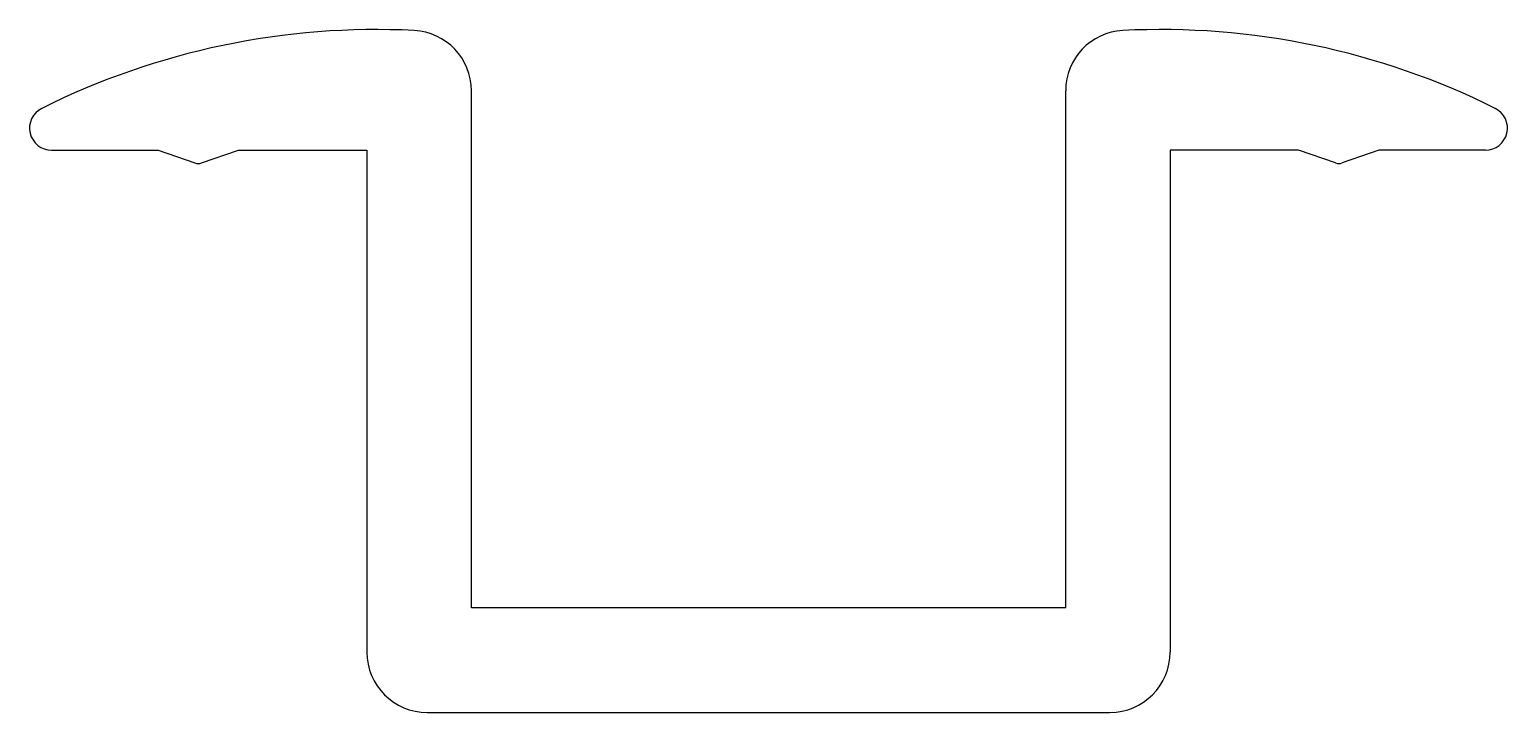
# Model space of a CAD drawing. Extents: x 1385.6 to 1422.4, y 1747.2 to 1764.2.
import ezdxf

# ---------------------------------------------------------------- set-up
doc = ezdxf.new("R2010")
doc.units = 0
doc.layers.get('0').update_dxf_attribs({"linetype": 'CONTINUOUS'})

msp = doc.modelspace()

# ---------------------------------------------------------------- linework, layer by layer
for p, q in [((1396.593, 1749.817), (1396.593, 1762.695)), ((1411.393, 1749.817), (1411.393, 1762.695)), ((1386.14, 1761.217), (1388.793, 1761.217)), ((1388.793, 1761.217), (1389.71, 1760.895)), ((1389.875, 1760.895), (1390.793, 1761.217)), ((1390.793, 1761.217), (1393.993, 1761.217)), ((1393.993, 1761.217), (1393.993, 1748.717)), ((1413.993, 1761.217), (1413.993, 1748.717)), ((1417.193, 1761.217), (1413.993, 1761.217)), ((1418.11, 1760.895), (1417.193, 1761.217)), ((1419.193, 1761.217), (1418.275, 1760.895)), ((1421.845, 1761.217), (1419.193, 1761.217)), ((1411.393, 1749.817), (1396.593, 1749.817)), ((1395.493, 1747.217), (1412.493, 1747.217))]:
    msp.add_line(p, q)
for centre, radius, start, end in [((1394.225, 1745.561), 18.656, 87.1, 116.5164), ((1395.093, 1762.695), 1.5, 0, 87.1), ((1412.893, 1762.695), 1.5, 92.9, 180), ((1413.76, 1745.561), 18.656, 63.4836, 92.9), ((1386.14, 1761.764), 0.548, 116.5164, 270), ((1421.845, 1761.764), 0.548, 270, 63.4836), ((1389.793, 1761.131), 0.25, 250.7099, 289.2901), ((1418.193, 1761.131), 0.25, 250.7099, 289.2901), ((1395.493, 1748.717), 1.5, 180, 270), ((1412.493, 1748.717), 1.5, 270, 360)]:
    msp.add_arc(centre, radius, start, end)

doc.saveas('drawing.dxf')
